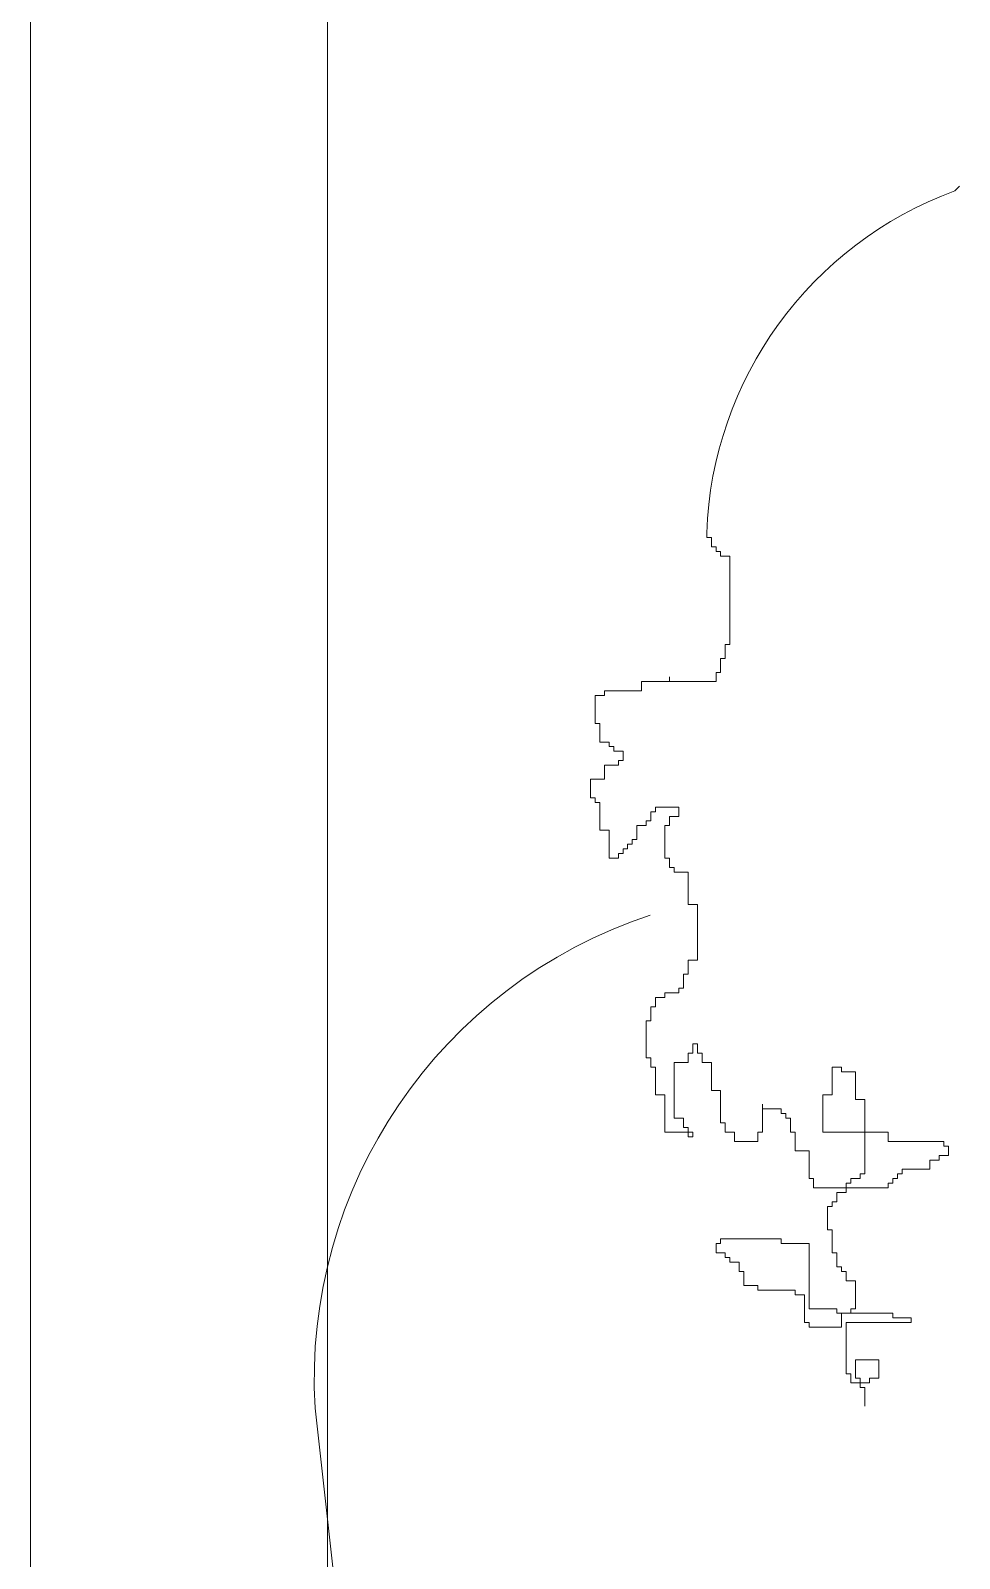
# Model space of a CAD drawing. Header units: millimetres. Extents: x 485872 to 486142, y -52344 to -52207.
# Drawn here: x 486102.0389 to 486102.211, y -52330.1932 to -52329.91 of the extents above; entities that cross this region are included whole.
import ezdxf

# ---------------------------------------------------------------- set-up
doc = ezdxf.new("R2010")
doc.units = ezdxf.units.MM
doc.header["$LTSCALE"] = 15
doc.linetypes.add('DASHDOTX2', pattern=[50.8, 25.4, -12.7, 0, -12.7])
doc.layers.add('JJ2', color=3, linetype='Continuous')

# ---------------------------------------------------------------- blocks, each defined once
blk = doc.blocks.new('sf')
at = {"color": 84, "lineweight": 5}
for p, q in [((17719.79, 471950.45), (17721.41, 471952.18)), ((17632.03, 471827.81), (17632.03, 471829.45)), ((17633.67, 471827.81), (17632.03, 471827.81)), ((17633.67, 471824.52), (17633.67, 471827.81)), ((17635.32, 471824.52), (17633.67, 471824.52)), ((17635.32, 471822.88), (17635.32, 471824.52)), ((17636.96, 471822.88), (17635.32, 471822.88)), ((17636.96, 471821.24), (17636.96, 471822.88)), ((17640.25, 471821.24), (17636.96, 471821.24)), ((17640.25, 471790.02), (17640.25, 471821.24)), ((17638.61, 471785.09), (17638.61, 471790.02)), ((17638.61, 471790.02), (17640.25, 471790.02)), ((17636.96, 471780.16), (17636.96, 471785.09)), ((17636.96, 471785.09), (17638.61, 471785.09)), ((17635.32, 471776.87), (17635.32, 471780.16)), ((17635.32, 471780.16), (17636.96, 471780.16)), ((17595.85, 471773.59), (17609.01, 471773.59)), ((17595.85, 471771.94), (17595.85, 471773.59)), ((17609.01, 471773.59), (17609.01, 471776.87)), ((17609.01, 471776.87), (17618.87, 471776.87)), ((17618.87, 471776.87), (17618.87, 471778.52)), ((17618.87, 471778.52), (17618.87, 471776.87)), ((17618.87, 471776.87), (17635.32, 471776.87)), ((17592.56, 471762.09), (17592.56, 471771.94)), ((17592.56, 471771.94), (17595.85, 471771.94)), ((17594.21, 471762.09), (17592.56, 471762.09)), ((17594.21, 471755.51), (17594.21, 471762.09)), ((17597.5, 471755.51), (17594.21, 471755.51)), ((17597.5, 471753.87), (17597.5, 471755.51)), ((17599.14, 471753.87), (17597.5, 471753.87)), ((17599.14, 471752.23), (17599.14, 471753.87)), ((17602.43, 471752.23), (17599.14, 471752.23)), ((17602.43, 471748.94), (17602.43, 471752.23)), ((17595.85, 471747.3), (17600.78, 471747.3)), ((17595.85, 471742.37), (17595.85, 471747.3)), ((17600.78, 471747.3), (17600.78, 471748.94)), ((17600.78, 471748.94), (17602.43, 471748.94)), ((17590.92, 471735.8), (17590.92, 471742.37)), ((17590.92, 471742.37), (17595.85, 471742.37)), ((17592.56, 471735.8), (17590.92, 471735.8)), ((17592.56, 471734.15), (17592.56, 471735.8)), ((17594.21, 471734.15), (17592.56, 471734.15)), ((17594.21, 471724.29), (17594.21, 471734.15)), ((17613.94, 471730.87), (17612.3, 471730.87)), ((17612.3, 471730.87), (17612.3, 471727.58)), ((17622.16, 471732.51), (17613.94, 471732.51)), ((17613.94, 471732.51), (17613.94, 471730.87)), ((17622.16, 471729.22), (17622.16, 471732.51)), ((17610.65, 471725.94), (17607.36, 471725.94)), ((17607.36, 471725.94), (17607.36, 471721.01)), ((17612.3, 471727.58), (17610.65, 471727.58)), ((17610.65, 471727.58), (17610.65, 471725.94)), ((17617.23, 471714.44), (17617.23, 471725.94)), ((17617.23, 471725.94), (17618.87, 471725.94)), ((17618.87, 471725.94), (17618.87, 471729.22)), ((17618.87, 471729.22), (17622.16, 471729.22)), ((17597.5, 471724.29), (17594.21, 471724.29)), ((17597.5, 471714.44), (17597.5, 471724.29)), ((17607.36, 471721.01), (17605.72, 471721.01)), ((17605.72, 471721.01), (17605.72, 471719.36)), ((17600.78, 471714.44), (17597.5, 471714.44)), ((17602.43, 471716.08), (17600.78, 471716.08)), ((17600.78, 471716.08), (17600.78, 471714.44)), ((17604.07, 471717.72), (17602.43, 471717.72)), ((17602.43, 471717.72), (17602.43, 471716.08)), ((17605.72, 471719.36), (17604.07, 471719.36)), ((17604.07, 471719.36), (17604.07, 471717.72)), ((17618.87, 471714.44), (17617.23, 471714.44)), ((17618.87, 471711.15), (17618.87, 471714.44)), ((17620.52, 471711.15), (17618.87, 471711.15)), ((17620.52, 471709.51), (17620.52, 471711.15)), ((17625.45, 471709.51), (17620.52, 471709.51)), ((17625.45, 471698), (17625.45, 471709.51)), ((17628.74, 471698), (17625.45, 471698)), ((17628.74, 471678.29), (17628.74, 471698)), ((17625.45, 471678.29), (17628.74, 471678.29)), ((17625.45, 471673.36), (17625.45, 471678.29)), ((17623.81, 471668.43), (17623.81, 471673.36)), ((17623.81, 471673.36), (17625.45, 471673.36)), ((17617.23, 471665.14), (17617.23, 471666.78)), ((17617.23, 471666.78), (17622.16, 471666.78)), ((17622.16, 471666.78), (17622.16, 471668.43)), ((17622.16, 471668.43), (17623.81, 471668.43)), ((17612.3, 471656.93), (17612.3, 471661.86)), ((17612.3, 471661.86), (17613.94, 471661.86)), ((17613.94, 471661.86), (17613.94, 471665.14)), ((17613.94, 471665.14), (17617.23, 471665.14)), ((17610.65, 471643.78), (17610.65, 471656.93)), ((17610.65, 471656.93), (17612.3, 471656.93)), ((17627.1, 471645.42), (17625.45, 471645.42)), ((17625.45, 471645.42), (17625.45, 471642.14)), ((17628.74, 471648.71), (17627.1, 471648.71)), ((17627.1, 471648.71), (17627.1, 471645.42)), ((17628.74, 471645.42), (17628.74, 471648.71)), ((17630.39, 471645.42), (17628.74, 471645.42)), ((17630.39, 471642.14), (17630.39, 471645.42)), ((17612.3, 471643.78), (17610.65, 471643.78)), ((17612.3, 471640.49), (17612.3, 471643.78)), ((17613.94, 471640.49), (17612.3, 471640.49)), ((17613.94, 471630.64), (17613.94, 471640.49)), ((17625.45, 471642.14), (17620.52, 471642.14)), ((17620.52, 471642.14), (17620.52, 471622.42)), ((17633.67, 471642.14), (17630.39, 471642.14)), ((17633.67, 471632.28), (17633.67, 471642.14)), ((17679.72, 471640.49), (17676.43, 471640.49)), ((17676.43, 471640.49), (17676.43, 471630.64)), ((17679.72, 471638.85), (17679.72, 471640.49)), ((17684.65, 471638.85), (17679.72, 471638.85)), ((17684.65, 471628.99), (17684.65, 471638.85)), ((17617.23, 471630.64), (17613.94, 471630.64)), ((17617.23, 471617.49), (17617.23, 471630.64)), ((17636.96, 471632.28), (17633.67, 471632.28)), ((17636.96, 471620.78), (17636.96, 471632.28)), ((17676.43, 471630.64), (17673.14, 471630.64)), ((17673.14, 471630.64), (17673.14, 471617.49)), ((17687.94, 471628.99), (17684.65, 471628.99)), ((17687.94, 471602.7), (17687.94, 471628.99)), ((17620.52, 471622.42), (17623.81, 471622.42)), ((17623.81, 471622.42), (17623.81, 471619.13)), ((17651.76, 471625.71), (17651.76, 471627.35)), ((17651.76, 471627.35), (17651.76, 471617.49)), ((17658.34, 471625.71), (17651.76, 471625.71)), ((17658.34, 471624.06), (17658.34, 471625.71)), ((17659.99, 471624.06), (17658.34, 471624.06)), ((17659.99, 471622.42), (17659.99, 471624.06)), ((17661.63, 471622.42), (17659.99, 471622.42)), ((17661.63, 471617.49), (17661.63, 471622.42)), ((17627.1, 471617.49), (17617.23, 471617.49)), ((17623.81, 471619.13), (17625.45, 471619.13)), ((17625.45, 471619.13), (17625.45, 471615.85)), ((17627.1, 471615.85), (17627.1, 471617.49)), ((17638.61, 471620.78), (17636.96, 471620.78)), ((17638.61, 471617.49), (17638.61, 471620.78)), ((17641.9, 471617.49), (17638.61, 471617.49)), ((17641.9, 471614.21), (17641.9, 471617.49)), ((17651.76, 471617.49), (17650.12, 471617.49)), ((17650.12, 471617.49), (17650.12, 471614.21)), ((17663.27, 471617.49), (17661.63, 471617.49)), ((17663.27, 471610.92), (17663.27, 471617.49)), ((17673.14, 471617.49), (17696.16, 471617.49)), ((17696.16, 471617.49), (17696.16, 471614.21)), ((17625.45, 471615.85), (17627.1, 471615.85)), ((17650.12, 471614.21), (17641.9, 471614.21)), ((17696.16, 471614.21), (17715.9, 471614.21)), ((17715.9, 471614.21), (17715.9, 471612.56)), ((17715.9, 471612.56), (17717.54, 471612.56)), ((17717.54, 471612.56), (17717.54, 471609.28)), ((17668.21, 471610.92), (17663.27, 471610.92)), ((17668.21, 471601.06), (17668.21, 471610.92)), ((17710.96, 471607.63), (17710.96, 471604.35)), ((17714.25, 471607.63), (17710.96, 471607.63)), ((17717.54, 471609.28), (17714.25, 471609.28)), ((17714.25, 471609.28), (17714.25, 471607.63)), ((17669.85, 471601.06), (17668.21, 471601.06)), ((17669.85, 471597.77), (17669.85, 471601.06)), ((17683.01, 471601.06), (17686.3, 471601.06)), ((17683.01, 471599.42), (17683.01, 471601.06)), ((17686.3, 471602.7), (17687.94, 471602.7)), ((17686.3, 471601.06), (17686.3, 471602.7)), ((17699.45, 471601.06), (17697.81, 471601.06)), ((17697.81, 471601.06), (17697.81, 471599.42)), ((17701.1, 471602.7), (17699.45, 471602.7)), ((17699.45, 471602.7), (17699.45, 471601.06)), ((17710.96, 471604.35), (17701.1, 471604.35)), ((17701.1, 471604.35), (17701.1, 471602.7)), ((17696.16, 471597.77), (17669.85, 471597.77)), ((17678.07, 471592.84), (17678.07, 471596.13)), ((17678.07, 471596.13), (17681.36, 471596.13)), ((17681.36, 471596.13), (17681.36, 471599.42)), ((17681.36, 471599.42), (17683.01, 471599.42)), ((17697.81, 471599.42), (17696.16, 471599.42)), ((17696.16, 471599.42), (17696.16, 471597.77)), ((17674.79, 471582.99), (17674.79, 471591.2)), ((17674.79, 471591.2), (17676.43, 471591.2)), ((17676.43, 471591.2), (17676.43, 471592.84)), ((17676.43, 471592.84), (17678.07, 471592.84)), ((17658.34, 471579.7), (17636.96, 471579.7)), ((17636.96, 471579.7), (17636.96, 471578.06)), ((17658.34, 471578.06), (17658.34, 471579.7)), ((17676.43, 471582.99), (17674.79, 471582.99)), ((17676.43, 471574.77), (17676.43, 471582.99)), ((17636.96, 471578.06), (17635.32, 471578.06)), ((17635.32, 471578.06), (17635.32, 471574.77)), ((17635.32, 471574.77), (17638.61, 471574.77)), ((17638.61, 471574.77), (17638.61, 471573.13)), ((17668.21, 471578.06), (17658.34, 471578.06)), ((17668.21, 471555.05), (17668.21, 471578.06)), ((17678.07, 471574.77), (17676.43, 471574.77)), ((17678.07, 471569.84), (17678.07, 471574.77)), ((17638.61, 471573.13), (17640.25, 471573.13)), ((17640.25, 471573.13), (17640.25, 471571.48)), ((17640.25, 471571.48), (17643.54, 471571.48)), ((17643.54, 471571.48), (17643.54, 471568.2)), ((17643.54, 471568.2), (17645.19, 471568.2)), ((17645.19, 471568.2), (17645.19, 471563.27)), ((17679.72, 471569.84), (17678.07, 471569.84)), ((17679.72, 471568.2), (17679.72, 471569.84)), ((17681.36, 471568.2), (17679.72, 471568.2)), ((17681.36, 471564.91), (17681.36, 471568.2)), ((17645.19, 471563.27), (17650.12, 471563.27)), ((17650.12, 471563.27), (17650.12, 471561.63)), ((17684.65, 471564.91), (17681.36, 471564.91)), ((17684.65, 471555.05), (17684.65, 471564.91)), ((17650.12, 471561.63), (17663.27, 471561.63)), ((17663.27, 471561.63), (17663.27, 471559.98)), ((17663.27, 471559.98), (17666.56, 471559.98)), ((17666.56, 471559.98), (17666.56, 471550.12)), ((17678.07, 471555.05), (17668.21, 471555.05)), ((17678.07, 471553.41), (17678.07, 471555.05)), ((17697.81, 471553.41), (17678.07, 471553.41)), ((17679.72, 471548.48), (17679.72, 471553.41)), ((17679.72, 471553.41), (17683.01, 471553.41)), ((17683.01, 471553.41), (17683.01, 471555.05)), ((17683.01, 471555.05), (17684.65, 471555.05)), ((17697.81, 471551.77), (17697.81, 471553.41)), ((17666.56, 471550.12), (17668.21, 471550.12)), ((17668.21, 471550.12), (17668.21, 471548.48)), ((17668.21, 471548.48), (17679.72, 471548.48)), ((17681.36, 471532.05), (17681.36, 471550.12)), ((17681.36, 471550.12), (17704.39, 471550.12)), ((17704.39, 471551.77), (17697.81, 471551.77)), ((17704.39, 471550.12), (17704.39, 471551.77)), ((17684.65, 471530.41), (17684.65, 471536.98)), ((17684.65, 471536.98), (17692.87, 471536.98)), ((17692.87, 471536.98), (17692.87, 471530.41)), ((17683.01, 471532.05), (17681.36, 471532.05)), ((17683.01, 471528.76), (17683.01, 471532.05)), ((17686.3, 471530.41), (17684.65, 471530.41)), ((17686.3, 471527.12), (17686.3, 471530.41)), ((17692.87, 471530.41), (17689.59, 471530.41)), ((17689.59, 471530.41), (17689.59, 471528.76)), ((17689.59, 471528.76), (17683.01, 471528.76)), ((17687.94, 471527.12), (17686.3, 471527.12)), ((17687.94, 471520.55), (17687.94, 471527.12))]:
    blk.add_line(p, q, dxfattribs=at)
blk.add_arc((17765.74, 471824.8), 133.79, 110.089, 178.0083, dxfattribs=at)
blk = doc.blocks.new('elevation sofa')
at = {"layer": 'JJ2', "color": 4, "lineweight": 5}
blk.add_line((715675.02, -15128.13), (715740.16, -15716.47), dxfattribs=at)
blk.add_arc((715765.55, -15122.85), 90.69, 108.2722, 183.3338, dxfattribs=at)

msp = doc.modelspace()

# ---------------------------------------------------------------- linework, layer by layer
at = {"color": 6, "linetype": 'DASHDOTX2', "lineweight": 13}
msp.add_line((486102.03886, -52306.37664), (486102.03886, -52331.67664), dxfattribs=at)
at = {"linetype": 'Continuous', "lineweight": 13}
msp.add_lwpolyline([(486102.09386, -52328.17664), (486102.09386, -52330.87664)], dxfattribs=at)

# ---------------------------------------------------------------- block references
at = {"lineweight": 5, "xscale": 0.0005240255359560251, "yscale": 0.0005240255359560251, "zscale": 0.0005240255359560251}
msp.add_blockref('sf', (486092.92453, -52577.25383), dxfattribs=at)
at = {"linetype": 'Continuous', "lineweight": 13, "xscale": 0.001, "yscale": 0.001, "zscale": 0.001}
msp.add_blockref('elevation sofa', (485386.41657, -52315.03726), dxfattribs=at)

doc.saveas('drawing.dxf')
